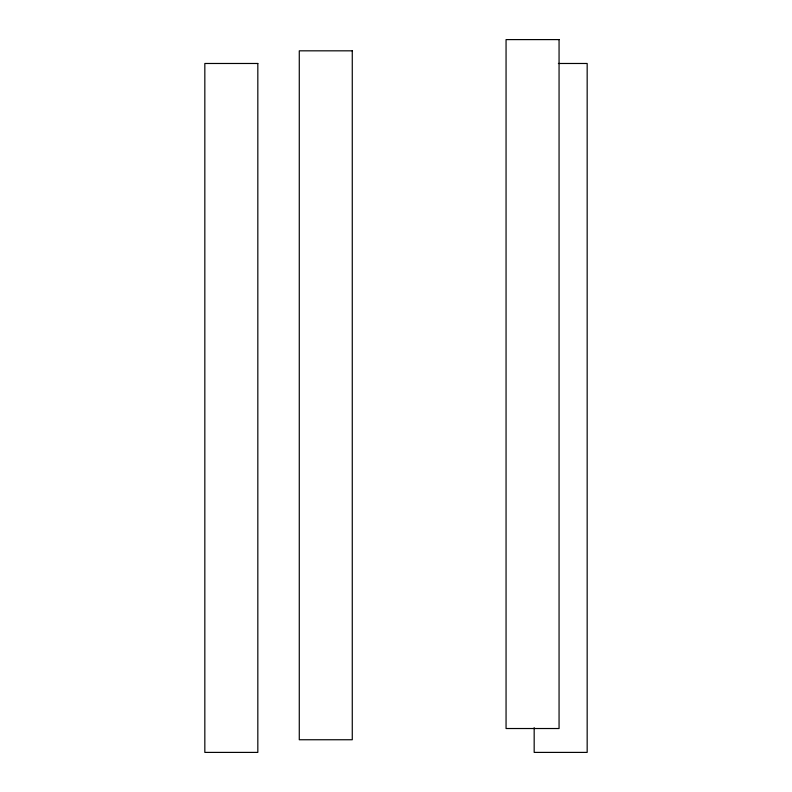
<?xml version="1.0" encoding="UTF-8"?>
<svg xmlns="http://www.w3.org/2000/svg" width="792" height="792" viewBox="0 0 792 792"><rect width="100%" height="100%" fill="white"/><g stroke="black" fill="none" stroke-linecap="round" stroke-linejoin="round"><path stroke-width="1.19" d="M558.39 63.479L587.169 63.479L587.169 752.4L534.174 752.4L534.174 727.66M559.063 39.6L506.058 39.6L506.058 728.521L559.063 728.521L559.063 39.6M352.272 50.827L299.277 50.827L299.277 739.748L352.272 739.748L352.272 50.827M257.826 63.479L204.831 63.479L204.831 752.4L257.826 752.4L257.826 63.479"/></g></svg>
